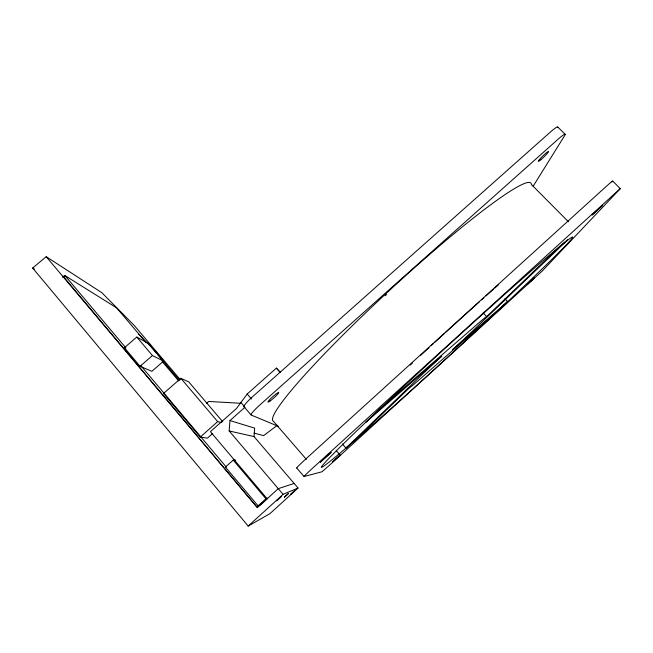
<?xml version="1.0" encoding="UTF-8"?>
<svg xmlns="http://www.w3.org/2000/svg" width="653" height="653" viewBox="0 0 653 653"><rect width="100%" height="100%" fill="white"/><g stroke="black" fill="none" stroke-linecap="round" stroke-linejoin="round"><path stroke-width="0.98" d="M254.033 436.588L254.662 428.139L229.987 420.565L229.154 430.947L283.084 494.337L298.062 488.028L254.033 436.588L229.154 430.947M612.726 181.036L620.285 188.668L542.227 271.011L330.043 464.74L322.011 471.752L304.078 476.535L296.699 467.972M533.142 186.227L564.739 135.481A14.358 1.51 -44.2 0 0 557.76 139.497L260.58 404.321A14.554 1.69 -41.4 0 0 251.168 415.039L278.423 426.368M280.284 372.341L276.382 368.096L247.177 394.02L236.484 408.484L210.397 431.649L267.142 498.753L257.388 507.61L46.208 256.678L32.65 268.016L248.189 526.073L269.893 513.682L298.062 488.028M342.327 443.95L345.959 448.097L415.079 381.352A53.326 1.29 -42.5 0 1 441.812 356.105L365.933 422.14L380.813 408.011L472.339 328.5A53.326 1.29 -42.5 0 1 486.64 316.607L561.523 244.761L567.62 239.904L477.629 326.125A53.326 1.29 -42.5 0 1 452.456 349.82L507.618 301.564L504.924 298.748M507.618 301.564L495.464 312.975L424.76 374.895A53.326 1.29 -42.5 0 1 408.892 388.347L354.873 440.424L345.959 448.097M385.115 295.817L386.592 294.462M248.189 526.073L283.084 494.337M235.562 460.12L233.219 460.104L225.432 467.083L258.09 505.863L265.91 498.761L267.477 498.149M257.249 506.924L258.71 505.593M212.747 433.437L207.466 438.139L200.267 437.069L163.544 393.457L180.857 378.299L188.807 381.932L222.779 421.83M229.987 420.565L244.989 407.219M200.267 437.069L217.678 421.609L221.343 422.613M206.43 403.448L208.682 401.456L240.443 403.26M163.544 361.133L151.831 371.32L140.06 366.292L124.413 347.706L136.779 337.054L148.647 343.584L163.544 361.133L152.451 355.542L136.779 337.054M140.06 366.292L152.451 355.542M62.712 277.484L64.965 275.582L116.626 307.857L146.313 342.825M277.394 425.25L263.649 435.608L254.05 433.119M257.388 507.61L62.974 276.08L64.688 277.141M258.09 505.863L260.637 504.769L278.26 488.664L294.128 483.44M620.35 188.537L314.403 466.528A14.79 0.441 -42.2 0 0 304.078 476.535M225.432 467.083L226.24 467.05L140.819 365.631M32.65 268.016L34.397 269.036M46.208 256.678L101.868 292.707L134.216 325.447L180.342 379.736M557.752 127.008L565.155 134.281M568.412 221.742L531.362 184.456A175.412 16.986 -42.7 0 0 392.682 287.451A175.412 16.986 -42.7 0 0 273.525 421.381L306.388 459.385M138.46 334.091L150.508 346.237L156.434 353.216M483.196 312.958L486.64 316.607M276.382 368.096L280.064 372.292M336.262 450.611L339.47 454.284M247.177 394.02L251.454 398.967M240.786 402.33L244.393 406.525M243.912 406.623L251.013 414.867M180.857 378.299L217.678 421.609M157.748 354.759L179.469 380.332M162.148 361.468L178.636 380.895M233.219 460.104L265.91 498.761M64.965 275.582L125.939 347.976M557.678 127.678A14.325 1.657 -44.3 0 0 550.299 132.126L253.372 395.996A14.521 1.853 -41.3 0 0 244.083 406.803M296.756 468.03A14.758 0.612 -42.1 0 1 306.959 457.924L605.772 186.848A14.554 0.547 -43.1 0 1 612.024 181.983M410.206 365.084A177.428 6.138 -42.6 0 1 412.476 362.962M420.761 355.273A177.428 6.138 -42.6 0 1 428.964 347.69M431.217 345.608A177.428 6.138 -42.6 0 1 433.486 343.519M435.004 342.131A177.428 6.138 -42.6 0 1 444.105 333.781M445.615 332.393A177.428 6.138 -42.6 0 1 479.237 301.947M481.514 299.898A177.428 6.138 -42.6 0 1 483.783 297.874M486.028 295.858A177.428 6.138 -42.6 0 1 493.366 289.32M494.803 288.046A177.428 6.138 -42.6 0 1 498.345 284.912M276.676 500.745L281.043 496.794L276.676 500.745M284.414 497.145L288.381 493.562L284.414 497.145M290.863 494.15L294.495 490.868L290.863 494.15M320.288 462.226L331.063 452.505L320.288 462.226M332.524 461.9L340.115 455.019L332.524 461.9M527.134 284.488L534.432 277.803L527.134 284.488M592.434 214.666L592.149 214.992L602.629 205.311L592.434 214.666M373.01 424.54A170.392 4.187 -42.5 0 0 572.436 237.79A170.392 4.187 -42.5 0 0 397.571 392.249A170.392 4.187 -42.5 0 0 373.01 424.54M269.942 401.097A7.24 0.833 -41.6 0 0 278.692 392.812A7.24 0.833 -41.6 0 0 271.281 398.052A7.24 0.833 -41.6 0 0 269.942 401.097M540.798 159.773A7.061 0.743 -44 0 0 548.512 151.61A7.061 0.743 -44 0 0 540.913 157.895A7.061 0.743 -44 0 0 540.798 159.773"/></g></svg>
